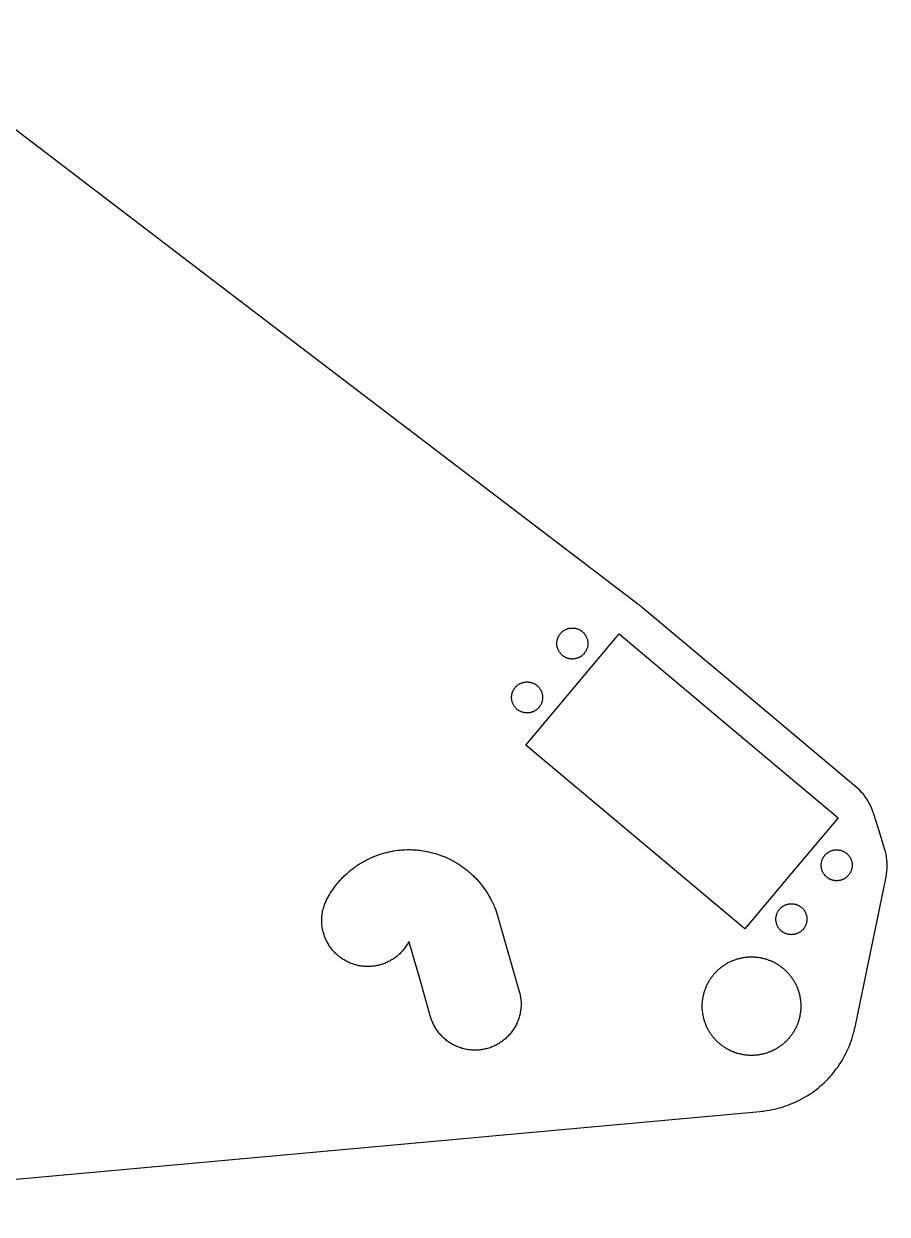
# Model space of a CAD drawing. Header units: millimetres. Extents: x -117 to 159, y -151 to 24.
# Drawn here: x 36.1 to 158.8, y -150.5 to 18.6 of the extents above; entities that cross this region are included whole.
import ezdxf

# ---------------------------------------------------------------- set-up
doc = ezdxf.new("R2010")
doc.units = ezdxf.units.MM
doc.layers.add('CUT', color=1, linetype='Continuous')

msp = doc.modelspace()

# ---------------------------------------------------------------- linework, layer by layer
at = {"layer": 'CUT'}
msp.add_lwpolyline([(-19.64, -150.53), (60.55, -143.23), (140.73, -135.93), (140.96, -135.9), (141.18, -135.87), (141.6, -135.81), (142.02, -135.75), (142.41, -135.67), (142.79, -135.59), (143.13, -135.51), (143.46, -135.43), (143.84, -135.31), (144.21, -135.2), (144.53, -135.08), (144.86, -134.97), (145.22, -134.82), (145.58, -134.67), (145.89, -134.52), (146.2, -134.37), (146.55, -134.19), (146.89, -134), (147.19, -133.83), (147.48, -133.65), (147.81, -133.43), (148.14, -133.22), (148.41, -133.01), (148.69, -132.81), (148.99, -132.56), (149.29, -132.31), (149.55, -132.08), (149.8, -131.85), (150.08, -131.57), (150.36, -131.29), (150.59, -131.04), (150.82, -130.78), (151.07, -130.48), (151.32, -130.18), (151.52, -129.9), (151.72, -129.63), (151.94, -129.3), (152.16, -128.97), (152.34, -128.68), (152.51, -128.39), (152.7, -128.04), (152.88, -127.69), (153.03, -127.38), (153.18, -127.07), (153.33, -126.71), (153.48, -126.35), (153.59, -126.03), (153.71, -125.7), (153.82, -125.33), (153.94, -124.95), (154.05, -124.51), (154.16, -124.07), (154.2, -123.9), (154.23, -123.74), (156.41, -113.18), (158.59, -102.62), (158.65, -102.22), (158.71, -101.82), (158.73, -101.42), (158.75, -101.01), (158.73, -100.61), (158.71, -100.2), (158.65, -99.8), (158.59, -99.4), (158.49, -99.01), (158.39, -98.62), (157.59, -96.08), (156.8, -93.55), (156.67, -93.19), (156.54, -92.83), (156.37, -92.49), (156.21, -92.15), (156.02, -91.83), (155.82, -91.5), (155.6, -91.19), (155.37, -90.89), (155.12, -90.61), (154.86, -90.32), (154.59, -90.07), (154.31, -89.81), (139.16, -77.1), (124.02, -64.4), (123.88, -64.28), (123.73, -64.16), (69.48, -22.81), (15.23, 18.55)], dxfattribs=at)
for points in [[(115.49, -67.81), (115.54, -67.86), (115.6, -67.91), (115.65, -67.97), (115.7, -68.02), (115.74, -68.07), (115.79, -68.13), (115.83, -68.19), (115.87, -68.25), (115.91, -68.31), (115.95, -68.37), (115.98, -68.43), (116.01, -68.5), (116.04, -68.56), (116.07, -68.63), (116.1, -68.69), (116.12, -68.76), (116.15, -68.83), (116.17, -68.9), (116.18, -68.97), (116.2, -69.04), (116.21, -69.11), (116.22, -69.18), (116.23, -69.25), (116.24, -69.32), (116.24, -69.4), (116.24, -69.47), (116.24, -69.54), (116.24, -69.61), (116.23, -69.68), (116.22, -69.76), (116.21, -69.83), (116.2, -69.9), (116.18, -69.97), (116.17, -70.04), (116.15, -70.11), (116.12, -70.18), (116.1, -70.24), (116.07, -70.31), (116.04, -70.38), (116.01, -70.44), (115.98, -70.5), (115.95, -70.57), (115.91, -70.63), (115.87, -70.69), (115.83, -70.75), (115.79, -70.81), (115.74, -70.86), (115.7, -70.92), (115.65, -70.97), (115.6, -71.02), (115.54, -71.07), (115.49, -71.12), (115.44, -71.17), (115.38, -71.21), (115.32, -71.26), (115.26, -71.3), (115.2, -71.34), (115.14, -71.37), (115.08, -71.41), (115.01, -71.44), (114.95, -71.47), (114.88, -71.5), (114.82, -71.53), (114.75, -71.55), (114.68, -71.57), (114.61, -71.59), (114.54, -71.61), (114.47, -71.63), (114.4, -71.64), (114.33, -71.65), (114.26, -71.66), (114.19, -71.66), (114.11, -71.67), (114.04, -71.67), (113.97, -71.67), (113.9, -71.66), (113.83, -71.66), (113.75, -71.65), (113.68, -71.64), (113.61, -71.63), (113.54, -71.61), (113.47, -71.59), (113.4, -71.57), (113.33, -71.55), (113.27, -71.53), (113.2, -71.5), (113.13, -71.47), (113.07, -71.44), (113, -71.41), (112.94, -71.37), (112.88, -71.34), (112.82, -71.3), (112.76, -71.26), (112.7, -71.21), (112.65, -71.17), (112.59, -71.12), (112.54, -71.07), (112.49, -71.02), (112.44, -70.97), (112.39, -70.92), (112.34, -70.86), (112.3, -70.81), (112.25, -70.75), (112.21, -70.69), (112.17, -70.63), (112.14, -70.57), (112.1, -70.5), (112.07, -70.44), (112.04, -70.38), (112.01, -70.31), (111.98, -70.24), (111.96, -70.18), (111.94, -70.11), (111.92, -70.04), (111.9, -69.97), (111.88, -69.9), (111.87, -69.83), (111.86, -69.76), (111.85, -69.68), (111.85, -69.61), (111.84, -69.54), (111.84, -69.47), (111.84, -69.4), (111.85, -69.32), (111.85, -69.25), (111.86, -69.18), (111.87, -69.11), (111.88, -69.04), (111.9, -68.97), (111.92, -68.9), (111.94, -68.83), (111.96, -68.76), (111.98, -68.69), (112.01, -68.63), (112.04, -68.56), (112.07, -68.5), (112.1, -68.43), (112.14, -68.37), (112.17, -68.31), (112.21, -68.25), (112.25, -68.19), (112.3, -68.13), (112.34, -68.07), (112.39, -68.02), (112.44, -67.97), (112.49, -67.91), (112.54, -67.86), (112.59, -67.81), (112.65, -67.77), (112.7, -67.72), (112.76, -67.68), (112.82, -67.64), (112.88, -67.6), (112.94, -67.56), (113, -67.53), (113.07, -67.5), (113.13, -67.47), (113.2, -67.44), (113.27, -67.41), (113.33, -67.39), (113.4, -67.36), (113.47, -67.34), (113.54, -67.33), (113.61, -67.31), (113.68, -67.3), (113.75, -67.29), (113.83, -67.28), (113.9, -67.27), (113.97, -67.27), (114.04, -67.27), (114.11, -67.27), (114.19, -67.27), (114.26, -67.28), (114.33, -67.29), (114.4, -67.3), (114.47, -67.31), (114.54, -67.33), (114.61, -67.34), (114.68, -67.36), (114.75, -67.39), (114.82, -67.41), (114.88, -67.44), (114.95, -67.47), (115.01, -67.5), (115.08, -67.53), (115.14, -67.56), (115.2, -67.6), (115.26, -67.64), (115.32, -67.68), (115.38, -67.72), (115.44, -67.77), (115.49, -67.81)], [(122.97, -96.94), (107.42, -83.89), (114.04, -76), (120.67, -68.11), (136.22, -81.16), (151.77, -94.21), (145.15, -102.1), (138.53, -109.99), (122.97, -96.94)], [(105.67, -76.09), (105.71, -76.03), (105.75, -75.97), (105.78, -75.91), (105.83, -75.85), (105.87, -75.79), (105.91, -75.73), (105.96, -75.68), (106.01, -75.63), (106.06, -75.57), (106.11, -75.52), (106.16, -75.47), (106.22, -75.43), (106.27, -75.38), (106.33, -75.34), (106.39, -75.3), (106.45, -75.26), (106.51, -75.22), (106.58, -75.19), (106.64, -75.16), (106.71, -75.13), (106.77, -75.1), (106.84, -75.07), (106.91, -75.05), (106.98, -75.02), (107.04, -75), (107.11, -74.99), (107.18, -74.97), (107.26, -74.96), (107.33, -74.95), (107.4, -74.94), (107.47, -74.93), (107.54, -74.93), (107.61, -74.93), (107.69, -74.93), (107.76, -74.93), (107.83, -74.94), (107.9, -74.95), (107.97, -74.96), (108.04, -74.97), (108.11, -74.99), (108.18, -75), (108.25, -75.02), (108.32, -75.05), (108.39, -75.07), (108.46, -75.1), (108.52, -75.13), (108.59, -75.16), (108.65, -75.19), (108.71, -75.22), (108.77, -75.26), (108.84, -75.3), (108.89, -75.34), (108.95, -75.38), (109.01, -75.43), (109.06, -75.47), (109.12, -75.52), (109.17, -75.57), (109.22, -75.63), (109.27, -75.68), (109.31, -75.73), (109.36, -75.79), (109.4, -75.85), (109.44, -75.91), (109.48, -75.97), (109.52, -76.03), (109.55, -76.09), (109.59, -76.16), (109.62, -76.22), (109.65, -76.29), (109.67, -76.35), (109.7, -76.42), (109.72, -76.49), (109.74, -76.56), (109.75, -76.63), (109.77, -76.7), (109.78, -76.77), (109.79, -76.84), (109.8, -76.91), (109.81, -76.98), (109.81, -77.06), (109.81, -77.13), (109.81, -77.2), (109.81, -77.27), (109.8, -77.34), (109.79, -77.42), (109.78, -77.49), (109.77, -77.56), (109.75, -77.63), (109.74, -77.7), (109.72, -77.77), (109.7, -77.84), (109.67, -77.9), (109.65, -77.97), (109.62, -78.04), (109.59, -78.1), (109.55, -78.17), (109.52, -78.23), (109.48, -78.29), (109.44, -78.35), (109.4, -78.41), (109.36, -78.47), (109.31, -78.52), (109.27, -78.58), (109.22, -78.63), (109.17, -78.68), (109.12, -78.73), (109.06, -78.78), (109.01, -78.83), (108.95, -78.87), (108.89, -78.92), (108.84, -78.96), (108.77, -79), (108.71, -79.03), (108.65, -79.07), (108.59, -79.1), (108.52, -79.13), (108.46, -79.16), (108.39, -79.19), (108.32, -79.21), (108.25, -79.23), (108.18, -79.25), (108.11, -79.27), (108.04, -79.29), (107.97, -79.3), (107.9, -79.31), (107.83, -79.32), (107.76, -79.32), (107.69, -79.33), (107.61, -79.33), (107.54, -79.33), (107.47, -79.32), (107.4, -79.32), (107.33, -79.31), (107.26, -79.3), (107.18, -79.29), (107.11, -79.27), (107.04, -79.25), (106.98, -79.23), (106.91, -79.21), (106.84, -79.19), (106.77, -79.16), (106.71, -79.13), (106.64, -79.1), (106.58, -79.07), (106.51, -79.03), (106.45, -79), (106.39, -78.96), (106.33, -78.92), (106.27, -78.87), (106.22, -78.83), (106.16, -78.78), (106.11, -78.73), (106.06, -78.68), (106.01, -78.63), (105.96, -78.58), (105.91, -78.52), (105.87, -78.47), (105.83, -78.41), (105.78, -78.35), (105.75, -78.29), (105.71, -78.23), (105.67, -78.17), (105.64, -78.1), (105.61, -78.04), (105.58, -77.97), (105.56, -77.9), (105.53, -77.84), (105.51, -77.77), (105.49, -77.7), (105.47, -77.63), (105.46, -77.56), (105.44, -77.49), (105.43, -77.42), (105.43, -77.34), (105.42, -77.27), (105.42, -77.2), (105.41, -77.13), (105.42, -77.06), (105.42, -76.98), (105.43, -76.91), (105.43, -76.84), (105.44, -76.77), (105.46, -76.7), (105.47, -76.63), (105.49, -76.56), (105.51, -76.49), (105.53, -76.42), (105.56, -76.35), (105.58, -76.29), (105.61, -76.22), (105.64, -76.16), (105.67, -76.09)], [(88.91, -114.05), (88.78, -114.15), (88.65, -114.24), (88.51, -114.33), (88.38, -114.41), (88.24, -114.49), (88.1, -114.57), (87.95, -114.64), (87.81, -114.72), (87.66, -114.78), (87.52, -114.85), (87.37, -114.9), (87.22, -114.96), (87.07, -115.01), (86.91, -115.06), (86.76, -115.11), (86.6, -115.15), (86.45, -115.19), (86.29, -115.22), (86.13, -115.25), (85.97, -115.28), (85.81, -115.3), (85.65, -115.32), (85.49, -115.33), (85.33, -115.34), (85.17, -115.35), (85.01, -115.35), (84.85, -115.35), (84.69, -115.34), (84.53, -115.33), (84.37, -115.32), (84.21, -115.3), (84.05, -115.28), (83.89, -115.25), (83.73, -115.23), (83.58, -115.19), (83.42, -115.16), (83.26, -115.11), (83.11, -115.07), (82.96, -115.02), (82.8, -114.97), (82.65, -114.91), (82.5, -114.86), (82.36, -114.79), (82.21, -114.73), (82.07, -114.65), (81.92, -114.58), (81.78, -114.5), (81.64, -114.42), (81.51, -114.34), (81.37, -114.25), (81.24, -114.16), (81.11, -114.07), (80.98, -113.97), (80.85, -113.87), (80.73, -113.77), (80.61, -113.66), (80.49, -113.55), (80.38, -113.44), (80.27, -113.32), (80.15, -113.21), (80.05, -113.09), (79.94, -112.96), (79.85, -112.84), (79.75, -112.71), (79.65, -112.58), (79.56, -112.45), (79.47, -112.31), (79.39, -112.18), (79.31, -112.04), (79.23, -111.9), (79.16, -111.75), (79.08, -111.61), (79.02, -111.46), (78.95, -111.32), (78.9, -111.17), (78.84, -111.02), (78.79, -110.87), (78.74, -110.71), (78.69, -110.56), (78.65, -110.4), (78.61, -110.25), (78.58, -110.09), (78.55, -109.93), (78.52, -109.77), (78.5, -109.61), (78.48, -109.45), (78.47, -109.29), (78.46, -109.13), (78.45, -108.97), (78.45, -108.81), (78.45, -108.65), (78.46, -108.49), (78.47, -108.33), (78.48, -108.17), (78.5, -108.01), (78.52, -107.85), (78.55, -107.69), (78.57, -107.53), (78.61, -107.38), (78.64, -107.22), (78.69, -107.06), (78.73, -106.91), (78.78, -106.76), (78.83, -106.6), (78.89, -106.45), (78.94, -106.3), (79.01, -106.16), (79.07, -106.01), (79.15, -105.87), (79.22, -105.72), (79.3, -105.58), (79.38, -105.44), (79.54, -105.16), (79.71, -104.88), (79.8, -104.75), (79.88, -104.61), (79.98, -104.48), (80.07, -104.34), (80.26, -104.08), (80.46, -103.82), (80.56, -103.69), (80.66, -103.56), (80.76, -103.44), (80.87, -103.32), (81.09, -103.08), (81.31, -102.83), (81.42, -102.72), (81.53, -102.6), (81.65, -102.49), (81.76, -102.38), (82.01, -102.16), (82.25, -101.94), (82.37, -101.83), (82.49, -101.73), (82.62, -101.63), (82.75, -101.53), (83.01, -101.33), (83.27, -101.14), (83.41, -101.05), (83.54, -100.95), (83.68, -100.87), (83.81, -100.78), (84.09, -100.61), (84.37, -100.45), (84.51, -100.37), (84.65, -100.29), (84.8, -100.21), (84.94, -100.14), (85.24, -100), (85.54, -99.86), (85.68, -99.8), (85.83, -99.73), (85.98, -99.68), (86.13, -99.62), (86.44, -99.51), (86.75, -99.4), (86.9, -99.35), (87.06, -99.3), (87.21, -99.26), (87.37, -99.22), (87.69, -99.14), (88, -99.06), (88.16, -99.02), (88.32, -98.99), (88.48, -98.96), (88.64, -98.94), (88.96, -98.89), (89.29, -98.84), (89.45, -98.82), (89.61, -98.81), (89.77, -98.79), (89.93, -98.78), (90.26, -98.77), (90.58, -98.75), (90.74, -98.75), (90.91, -98.75), (91.07, -98.75), (91.23, -98.76), (91.56, -98.78), (91.88, -98.79), (92.04, -98.81), (92.2, -98.82), (92.36, -98.84), (92.53, -98.86), (92.85, -98.91), (93.17, -98.96), (93.33, -98.99), (93.49, -99.02), (93.65, -99.06), (93.8, -99.09), (94.12, -99.18), (94.44, -99.26), (94.59, -99.3), (94.75, -99.35), (94.9, -99.4), (95.05, -99.45), (95.36, -99.56), (95.67, -99.68), (95.82, -99.74), (95.97, -99.79), (96.12, -99.86), (96.26, -99.93), (96.56, -100.07), (96.85, -100.21), (96.99, -100.29), (97.14, -100.36), (97.28, -100.44), (97.42, -100.52), (97.7, -100.69), (97.97, -100.87), (98.11, -100.95), (98.25, -101.04), (98.38, -101.14), (98.51, -101.23), (98.77, -101.43), (99.03, -101.62), (99.16, -101.73), (99.28, -101.83), (99.4, -101.93), (99.53, -102.04), (99.76, -102.26), (100, -102.49), (100.12, -102.6), (100.24, -102.71), (100.35, -102.83), (100.46, -102.95), (100.67, -103.19), (100.89, -103.44), (100.99, -103.56), (101.1, -103.69), (101.19, -103.81), (101.29, -103.94), (101.48, -104.21), (101.67, -104.47), (101.77, -104.61), (101.86, -104.74), (101.94, -104.88), (102.03, -105.02), (102.19, -105.3), (102.36, -105.58), (102.43, -105.72), (102.51, -105.86), (102.58, -106.01), (102.65, -106.16), (102.79, -106.45), (102.92, -106.75), (102.99, -106.9), (103.05, -107.05), (103.11, -107.2), (103.16, -107.35), (103.27, -107.66), (103.37, -107.97), (103.42, -108.12), (103.47, -108.28), (104.99, -113.58), (106.51, -118.88), (106.55, -119.03), (106.59, -119.19), (106.62, -119.35), (106.65, -119.5), (106.68, -119.66), (106.7, -119.82), (106.72, -119.98), (106.74, -120.14), (106.75, -120.3), (106.75, -120.46), (106.76, -120.62), (106.76, -120.78), (106.75, -120.94), (106.74, -121.11), (106.73, -121.27), (106.72, -121.43), (106.69, -121.58), (106.67, -121.74), (106.64, -121.9), (106.61, -122.06), (106.57, -122.22), (106.54, -122.37), (106.49, -122.53), (106.45, -122.68), (106.39, -122.83), (106.34, -122.98), (106.28, -123.13), (106.22, -123.28), (106.15, -123.43), (106.09, -123.57), (106.01, -123.72), (105.94, -123.86), (105.85, -124), (105.77, -124.14), (105.69, -124.27), (105.6, -124.41), (105.5, -124.54), (105.41, -124.67), (105.31, -124.79), (105.21, -124.92), (105.1, -125.04), (104.99, -125.16), (104.88, -125.27), (104.77, -125.39), (104.65, -125.49), (104.53, -125.6), (104.41, -125.71), (104.28, -125.81), (104.16, -125.91), (104.03, -126), (103.9, -126.09), (103.76, -126.18), (103.63, -126.27), (103.49, -126.35), (103.35, -126.43), (103.21, -126.51), (103.06, -126.58), (102.92, -126.65), (102.77, -126.71), (102.62, -126.77), (102.47, -126.83), (102.32, -126.88), (102.17, -126.93), (102.01, -126.98), (101.86, -127.02), (101.7, -127.06), (101.54, -127.09), (101.39, -127.13), (101.23, -127.15), (101.07, -127.18), (100.91, -127.19), (100.75, -127.21), (100.59, -127.22), (100.43, -127.23), (100.27, -127.23), (100.11, -127.23), (99.95, -127.23), (99.79, -127.22), (99.63, -127.2), (99.47, -127.19), (99.31, -127.17), (99.15, -127.15), (98.99, -127.12), (98.83, -127.09), (98.67, -127.05), (98.52, -127.01), (98.36, -126.97), (98.21, -126.92), (98.06, -126.87), (97.91, -126.81), (97.76, -126.75), (97.61, -126.69), (97.46, -126.63), (97.32, -126.56), (97.17, -126.48), (97.03, -126.41), (96.89, -126.33), (96.75, -126.25), (96.62, -126.16), (96.49, -126.07), (96.36, -125.98), (96.23, -125.88), (96.1, -125.78), (95.97, -125.68), (95.85, -125.57), (95.73, -125.47), (95.62, -125.35), (95.51, -125.24), (95.4, -125.12), (95.29, -125), (95.18, -124.88), (95.08, -124.76), (94.98, -124.63), (94.89, -124.5), (94.8, -124.37), (94.71, -124.24), (94.62, -124.1), (94.54, -123.96), (94.46, -123.82), (94.38, -123.68), (94.31, -123.53), (94.24, -123.39), (94.18, -123.24), (94.12, -123.09), (94.06, -122.94), (94.01, -122.79), (93.96, -122.64), (93.91, -122.49), (92.42, -117.26), (90.92, -112.04), (90.89, -111.96), (90.87, -111.88), (90.87, -111.88), (90.86, -111.88), (90.86, -111.88), (90.86, -111.88), (90.86, -111.87), (90.86, -111.87), (90.86, -111.87), (90.86, -111.87), (90.86, -111.87), (90.85, -111.87), (90.85, -111.87), (90.85, -111.86), (90.85, -111.86), (90.85, -111.86), (90.85, -111.86), (90.84, -111.86), (90.84, -111.86), (90.84, -111.86), (90.84, -111.86), (90.84, -111.86), (90.83, -111.86), (90.83, -111.86), (90.83, -111.86), (90.83, -111.86), (90.83, -111.86), (90.82, -111.86), (90.82, -111.86), (90.82, -111.86), (90.82, -111.86), (90.82, -111.86), (90.81, -111.86), (90.81, -111.86), (90.81, -111.86), (90.81, -111.86), (90.81, -111.86), (90.8, -111.86), (90.8, -111.86), (90.8, -111.87), (90.8, -111.87), (90.8, -111.87), (90.8, -111.87), (90.79, -111.87), (90.79, -111.87), (90.79, -111.88), (90.71, -112.02), (90.62, -112.16), (90.54, -112.29), (90.45, -112.43), (90.36, -112.56), (90.27, -112.69), (90.17, -112.82), (90.07, -112.95), (89.97, -113.07), (89.86, -113.19), (89.75, -113.31), (89.64, -113.42), (89.52, -113.53), (89.41, -113.65), (89.29, -113.75), (89.16, -113.86), (89.04, -113.95), (88.91, -114.05)], [(149.88, -99.57), (149.92, -99.51), (149.97, -99.46), (150.02, -99.41), (150.07, -99.36), (150.13, -99.31), (150.18, -99.27), (150.24, -99.22), (150.3, -99.18), (150.36, -99.14), (150.42, -99.1), (150.48, -99.06), (150.54, -99.03), (150.6, -98.99), (150.67, -98.96), (150.74, -98.93), (150.8, -98.91), (150.87, -98.88), (150.94, -98.86), (151.01, -98.84), (151.08, -98.82), (151.15, -98.81), (151.22, -98.8), (151.29, -98.78), (151.36, -98.78), (151.43, -98.77), (151.51, -98.77), (151.58, -98.76), (151.65, -98.77), (151.72, -98.77), (151.79, -98.78), (151.86, -98.78), (151.94, -98.8), (152.01, -98.81), (152.08, -98.82), (152.15, -98.84), (152.22, -98.86), (152.28, -98.88), (152.35, -98.91), (152.42, -98.93), (152.48, -98.96), (152.55, -98.99), (152.61, -99.03), (152.68, -99.06), (152.74, -99.1), (152.8, -99.14), (152.86, -99.18), (152.92, -99.22), (152.97, -99.27), (153.03, -99.31), (153.08, -99.36), (153.13, -99.41), (153.18, -99.46), (153.23, -99.51), (153.28, -99.57), (153.32, -99.63), (153.36, -99.68), (153.41, -99.74), (153.44, -99.8), (153.48, -99.86), (153.52, -99.93), (153.55, -99.99), (153.58, -100.06), (153.61, -100.12), (153.64, -100.19), (153.66, -100.26), (153.68, -100.33), (153.7, -100.4), (153.72, -100.47), (153.74, -100.54), (153.75, -100.61), (153.76, -100.68), (153.77, -100.75), (153.77, -100.82), (153.78, -100.89), (153.78, -100.96), (153.78, -101.04), (153.77, -101.11), (153.77, -101.18), (153.76, -101.25), (153.75, -101.32), (153.74, -101.39), (153.72, -101.46), (153.7, -101.53), (153.68, -101.6), (153.66, -101.67), (153.64, -101.74), (153.61, -101.81), (153.58, -101.87), (153.55, -101.94), (153.52, -102), (153.48, -102.06), (153.44, -102.13), (153.41, -102.19), (153.36, -102.25), (153.32, -102.3), (153.28, -102.36), (153.23, -102.42), (153.18, -102.47), (153.13, -102.52), (153.08, -102.57), (153.03, -102.62), (152.97, -102.66), (152.92, -102.71), (152.86, -102.75), (152.8, -102.79), (152.74, -102.83), (152.68, -102.87), (152.61, -102.9), (152.55, -102.94), (152.48, -102.97), (152.42, -103), (152.35, -103.02), (152.28, -103.05), (152.22, -103.07), (152.15, -103.09), (152.08, -103.11), (152.01, -103.12), (151.94, -103.13), (151.86, -103.15), (151.79, -103.15), (151.72, -103.16), (151.65, -103.16), (151.58, -103.16), (151.51, -103.16), (151.43, -103.16), (151.36, -103.15), (151.29, -103.15), (151.22, -103.13), (151.15, -103.12), (151.08, -103.11), (151.01, -103.09), (150.94, -103.07), (150.87, -103.05), (150.8, -103.02), (150.74, -103), (150.67, -102.97), (150.6, -102.94), (150.54, -102.9), (150.48, -102.87), (150.42, -102.83), (150.36, -102.79), (150.3, -102.75), (150.24, -102.71), (150.18, -102.66), (150.13, -102.62), (150.07, -102.57), (150.02, -102.52), (149.97, -102.47), (149.92, -102.42), (149.88, -102.36), (149.83, -102.3), (149.79, -102.25), (149.75, -102.19), (149.71, -102.13), (149.67, -102.06), (149.64, -102), (149.6, -101.94), (149.57, -101.87), (149.54, -101.81), (149.52, -101.74), (149.49, -101.67), (149.47, -101.6), (149.45, -101.53), (149.44, -101.46), (149.42, -101.39), (149.41, -101.32), (149.4, -101.25), (149.39, -101.18), (149.38, -101.11), (149.38, -101.04), (149.38, -100.96), (149.38, -100.89), (149.38, -100.82), (149.39, -100.75), (149.4, -100.68), (149.41, -100.61), (149.42, -100.54), (149.44, -100.47), (149.45, -100.4), (149.47, -100.33), (149.49, -100.26), (149.52, -100.19), (149.54, -100.12), (149.57, -100.06), (149.6, -99.99), (149.64, -99.93), (149.67, -99.86), (149.71, -99.8), (149.75, -99.74), (149.79, -99.68), (149.83, -99.63), (149.88, -99.57)], [(146.85, -107.23), (146.89, -107.29), (146.94, -107.34), (146.98, -107.4), (147.02, -107.46), (147.05, -107.53), (147.09, -107.59), (147.12, -107.65), (147.15, -107.72), (147.18, -107.78), (147.21, -107.85), (147.23, -107.92), (147.25, -107.99), (147.27, -108.06), (147.29, -108.13), (147.31, -108.2), (147.32, -108.27), (147.33, -108.34), (147.34, -108.41), (147.34, -108.48), (147.35, -108.55), (147.35, -108.63), (147.35, -108.7), (147.34, -108.77), (147.34, -108.84), (147.33, -108.91), (147.32, -108.98), (147.31, -109.05), (147.29, -109.12), (147.27, -109.19), (147.25, -109.26), (147.23, -109.33), (147.21, -109.4), (147.18, -109.47), (147.15, -109.53), (147.12, -109.6), (147.09, -109.66), (147.05, -109.73), (147.02, -109.79), (146.98, -109.85), (146.94, -109.91), (146.89, -109.96), (146.85, -110.02), (146.8, -110.08), (146.75, -110.13), (146.71, -110.18), (146.65, -110.23), (146.6, -110.28), (146.54, -110.33), (146.49, -110.37), (146.43, -110.41), (146.37, -110.45), (146.31, -110.49), (146.25, -110.53), (146.19, -110.56), (146.12, -110.6), (146.06, -110.63), (145.99, -110.66), (145.92, -110.68), (145.86, -110.71), (145.79, -110.73), (145.72, -110.75), (145.65, -110.77), (145.58, -110.78), (145.51, -110.79), (145.44, -110.81), (145.37, -110.81), (145.29, -110.82), (145.22, -110.82), (145.15, -110.83), (145.08, -110.82), (145.01, -110.82), (144.93, -110.81), (144.86, -110.81), (144.79, -110.79), (144.72, -110.78), (144.65, -110.77), (144.58, -110.75), (144.51, -110.73), (144.44, -110.71), (144.38, -110.68), (144.31, -110.66), (144.24, -110.63), (144.18, -110.6), (144.11, -110.56), (144.05, -110.53), (143.99, -110.49), (143.93, -110.45), (143.87, -110.41), (143.81, -110.37), (143.75, -110.33), (143.7, -110.28), (143.65, -110.23), (143.59, -110.18), (143.54, -110.13), (143.5, -110.08), (143.45, -110.02), (143.4, -109.96), (143.36, -109.91), (143.32, -109.85), (143.28, -109.79), (143.24, -109.73), (143.21, -109.66), (143.18, -109.6), (143.15, -109.53), (143.12, -109.47), (143.09, -109.4), (143.07, -109.33), (143.05, -109.26), (143.02, -109.19), (143.01, -109.12), (142.99, -109.05), (142.98, -108.98), (142.97, -108.91), (142.96, -108.84), (142.95, -108.77), (142.95, -108.7), (142.95, -108.63), (142.95, -108.55), (142.95, -108.48), (142.96, -108.41), (142.97, -108.34), (142.98, -108.27), (142.99, -108.2), (143.01, -108.13), (143.02, -108.06), (143.05, -107.99), (143.07, -107.92), (143.09, -107.85), (143.12, -107.78), (143.15, -107.72), (143.18, -107.65), (143.21, -107.59), (143.24, -107.53), (143.28, -107.46), (143.32, -107.4), (143.36, -107.34), (143.4, -107.29), (143.45, -107.23), (143.5, -107.17), (143.54, -107.12), (143.59, -107.07), (143.65, -107.02), (143.7, -106.97), (143.75, -106.93), (143.81, -106.88), (143.87, -106.84), (143.93, -106.8), (143.99, -106.76), (144.05, -106.72), (144.11, -106.69), (144.18, -106.65), (144.24, -106.62), (144.31, -106.59), (144.38, -106.57), (144.44, -106.54), (144.51, -106.52), (144.58, -106.5), (144.65, -106.48), (144.72, -106.47), (144.79, -106.46), (144.86, -106.44), (144.93, -106.44), (145.01, -106.43), (145.08, -106.43), (145.15, -106.43), (145.22, -106.43), (145.29, -106.43), (145.37, -106.44), (145.44, -106.44), (145.51, -106.46), (145.58, -106.47), (145.65, -106.48), (145.72, -106.5), (145.79, -106.52), (145.86, -106.54), (145.92, -106.57), (145.99, -106.59), (146.06, -106.62), (146.12, -106.65), (146.19, -106.69), (146.25, -106.72), (146.31, -106.76), (146.37, -106.8), (146.43, -106.84), (146.49, -106.88), (146.54, -106.93), (146.6, -106.97), (146.65, -107.02), (146.71, -107.07), (146.75, -107.12), (146.8, -107.17), (146.85, -107.23)], [(135.6, -126.8), (135.5, -126.73), (135.41, -126.67), (135.32, -126.6), (135.23, -126.53), (135.14, -126.46), (135.05, -126.39), (134.96, -126.31), (134.87, -126.24), (134.79, -126.16), (134.7, -126.09), (134.62, -126.01), (134.54, -125.93), (134.46, -125.84), (134.38, -125.76), (134.3, -125.68), (134.22, -125.59), (134.15, -125.51), (134.08, -125.42), (134, -125.33), (133.93, -125.24), (133.87, -125.15), (133.8, -125.05), (133.73, -124.96), (133.67, -124.87), (133.6, -124.77), (133.54, -124.67), (133.48, -124.58), (133.42, -124.48), (133.37, -124.38), (133.31, -124.28), (133.26, -124.18), (133.21, -124.07), (133.16, -123.97), (133.11, -123.87), (133.07, -123.76), (133.02, -123.66), (132.98, -123.55), (132.94, -123.44), (132.9, -123.34), (132.86, -123.23), (132.82, -123.12), (132.79, -123.01), (132.76, -122.9), (132.73, -122.79), (132.7, -122.68), (132.67, -122.57), (132.65, -122.45), (132.62, -122.34), (132.6, -122.23), (132.58, -122.12), (132.56, -122), (132.55, -121.89), (132.53, -121.78), (132.52, -121.66), (132.51, -121.55), (132.5, -121.44), (132.5, -121.32), (132.49, -121.21), (132.49, -121.09), (132.49, -120.98), (132.49, -120.86), (132.49, -120.75), (132.5, -120.63), (132.5, -120.52), (132.51, -120.41), (132.52, -120.29), (132.53, -120.18), (132.55, -120.06), (132.56, -119.95), (132.58, -119.84), (132.6, -119.72), (132.62, -119.61), (132.65, -119.5), (132.67, -119.39), (132.7, -119.28), (132.73, -119.17), (132.76, -119.06), (132.79, -118.95), (132.82, -118.84), (132.86, -118.73), (132.9, -118.62), (132.94, -118.51), (132.98, -118.4), (133.02, -118.3), (133.07, -118.19), (133.11, -118.09), (133.16, -117.98), (133.21, -117.88), (133.26, -117.78), (133.31, -117.68), (133.37, -117.58), (133.42, -117.48), (133.48, -117.38), (133.54, -117.28), (133.6, -117.18), (133.67, -117.09), (133.73, -116.99), (133.8, -116.9), (133.87, -116.81), (133.93, -116.72), (134, -116.63), (134.08, -116.54), (134.15, -116.45), (134.22, -116.36), (134.3, -116.28), (134.38, -116.19), (134.46, -116.11), (134.54, -116.03), (134.62, -115.95), (134.7, -115.87), (134.79, -115.79), (134.87, -115.71), (134.96, -115.64), (135.05, -115.57), (135.14, -115.49), (135.23, -115.42), (135.32, -115.36), (135.41, -115.29), (135.5, -115.22), (135.6, -115.16), (135.69, -115.09), (135.79, -115.03), (135.89, -114.97), (135.99, -114.92), (136.09, -114.86), (136.19, -114.8), (136.29, -114.75), (136.39, -114.7), (136.49, -114.65), (136.6, -114.6), (136.7, -114.56), (136.81, -114.51), (136.91, -114.47), (137.02, -114.43), (137.13, -114.39), (137.24, -114.35), (137.35, -114.31), (137.46, -114.28), (137.57, -114.25), (137.68, -114.22), (137.79, -114.19), (137.9, -114.16), (138.01, -114.14), (138.12, -114.11), (138.23, -114.09), (138.35, -114.07), (138.46, -114.05), (138.57, -114.04), (138.69, -114.02), (138.8, -114.01), (138.92, -114), (139.03, -113.99), (139.14, -113.99), (139.26, -113.98), (139.37, -113.98), (139.49, -113.98), (139.6, -113.98), (139.72, -113.98), (139.83, -113.99), (139.94, -113.99), (140.06, -114), (140.17, -114.01), (140.29, -114.02), (140.4, -114.04), (140.51, -114.05), (140.63, -114.07), (140.74, -114.09), (140.85, -114.11), (140.96, -114.14), (141.08, -114.16), (141.19, -114.19), (141.3, -114.22), (141.41, -114.25), (141.52, -114.28), (141.63, -114.31), (141.74, -114.35), (141.84, -114.39), (141.95, -114.43), (142.06, -114.47), (142.17, -114.51), (142.27, -114.56), (142.38, -114.6), (142.48, -114.65), (142.58, -114.7), (142.68, -114.75), (142.79, -114.8), (142.89, -114.86), (142.99, -114.92), (143.09, -114.97), (143.18, -115.03), (143.28, -115.09), (143.38, -115.16), (143.47, -115.22), (143.56, -115.29), (143.66, -115.36), (143.75, -115.42), (143.84, -115.49), (143.93, -115.57), (144.02, -115.64), (144.1, -115.71), (144.19, -115.79), (144.27, -115.87), (144.35, -115.95), (144.44, -116.03), (144.52, -116.11), (144.6, -116.19), (144.67, -116.28), (144.75, -116.36), (144.82, -116.45), (144.9, -116.54), (144.97, -116.63), (145.04, -116.72), (145.11, -116.81), (145.18, -116.9), (145.24, -116.99), (145.31, -117.09), (145.37, -117.18), (145.43, -117.28), (145.49, -117.38), (145.55, -117.48), (145.6, -117.58), (145.66, -117.68), (145.71, -117.78), (145.77, -117.88), (145.81, -117.98), (145.86, -118.09), (145.91, -118.19), (145.95, -118.3), (146, -118.4), (146.04, -118.51), (146.08, -118.62), (146.12, -118.73), (146.15, -118.84), (146.19, -118.95), (146.22, -119.06), (146.25, -119.17), (146.28, -119.28), (146.3, -119.39), (146.33, -119.5), (146.35, -119.61), (146.37, -119.72), (146.39, -119.84), (146.41, -119.95), (146.43, -120.06), (146.44, -120.18), (146.45, -120.29), (146.46, -120.41), (146.47, -120.52), (146.48, -120.63), (146.48, -120.75), (146.49, -120.86), (146.49, -120.98), (146.49, -121.09), (146.48, -121.21), (146.48, -121.32), (146.47, -121.44), (146.46, -121.55), (146.45, -121.66), (146.44, -121.78), (146.43, -121.89), (146.41, -122), (146.39, -122.12), (146.37, -122.23), (146.35, -122.34), (146.33, -122.45), (146.3, -122.57), (146.28, -122.68), (146.25, -122.79), (146.22, -122.9), (146.19, -123.01), (146.15, -123.12), (146.12, -123.23), (146.08, -123.34), (146.04, -123.44), (146, -123.55), (145.95, -123.66), (145.91, -123.76), (145.86, -123.87), (145.81, -123.97), (145.77, -124.07), (145.71, -124.18), (145.66, -124.28), (145.6, -124.38), (145.55, -124.48), (145.49, -124.58), (145.43, -124.67), (145.37, -124.77), (145.31, -124.87), (145.24, -124.96), (145.18, -125.05), (145.11, -125.15), (145.04, -125.24), (144.97, -125.33), (144.9, -125.42), (144.82, -125.51), (144.75, -125.59), (144.67, -125.68), (144.6, -125.76), (144.52, -125.84), (144.44, -125.93), (144.35, -126.01), (144.27, -126.09), (144.19, -126.16), (144.1, -126.24), (144.02, -126.31), (143.93, -126.39), (143.84, -126.46), (143.75, -126.53), (143.66, -126.6), (143.56, -126.67), (143.47, -126.73), (143.38, -126.8), (143.28, -126.86), (143.18, -126.92), (143.09, -126.98), (142.99, -127.04), (142.89, -127.1), (142.79, -127.15), (142.68, -127.2), (142.58, -127.26), (142.48, -127.3), (142.38, -127.35), (142.27, -127.4), (142.17, -127.44), (142.06, -127.49), (141.95, -127.53), (141.84, -127.57), (141.74, -127.61), (141.63, -127.64), (141.52, -127.68), (141.41, -127.71), (141.3, -127.74), (141.19, -127.77), (141.08, -127.79), (140.96, -127.82), (140.85, -127.84), (140.74, -127.86), (140.63, -127.88), (140.51, -127.9), (140.4, -127.92), (140.29, -127.93), (140.17, -127.94), (140.06, -127.95), (139.94, -127.96), (139.83, -127.97), (139.72, -127.97), (139.6, -127.98), (139.49, -127.98), (139.37, -127.98), (139.26, -127.97), (139.14, -127.97), (139.03, -127.96), (138.92, -127.95), (138.8, -127.94), (138.69, -127.93), (138.57, -127.92), (138.46, -127.9), (138.35, -127.88), (138.23, -127.86), (138.12, -127.84), (138.01, -127.82), (137.9, -127.79), (137.79, -127.77), (137.68, -127.74), (137.57, -127.71), (137.46, -127.68), (137.35, -127.64), (137.24, -127.61), (137.13, -127.57), (137.02, -127.53), (136.91, -127.49), (136.81, -127.44), (136.7, -127.4), (136.6, -127.35), (136.49, -127.3), (136.39, -127.26), (136.29, -127.2), (136.19, -127.15), (136.09, -127.1), (135.99, -127.04), (135.89, -126.98), (135.79, -126.92), (135.69, -126.86), (135.6, -126.8)]]:
    msp.add_lwpolyline(points, close=True, dxfattribs=at)

doc.saveas('drawing.dxf')
